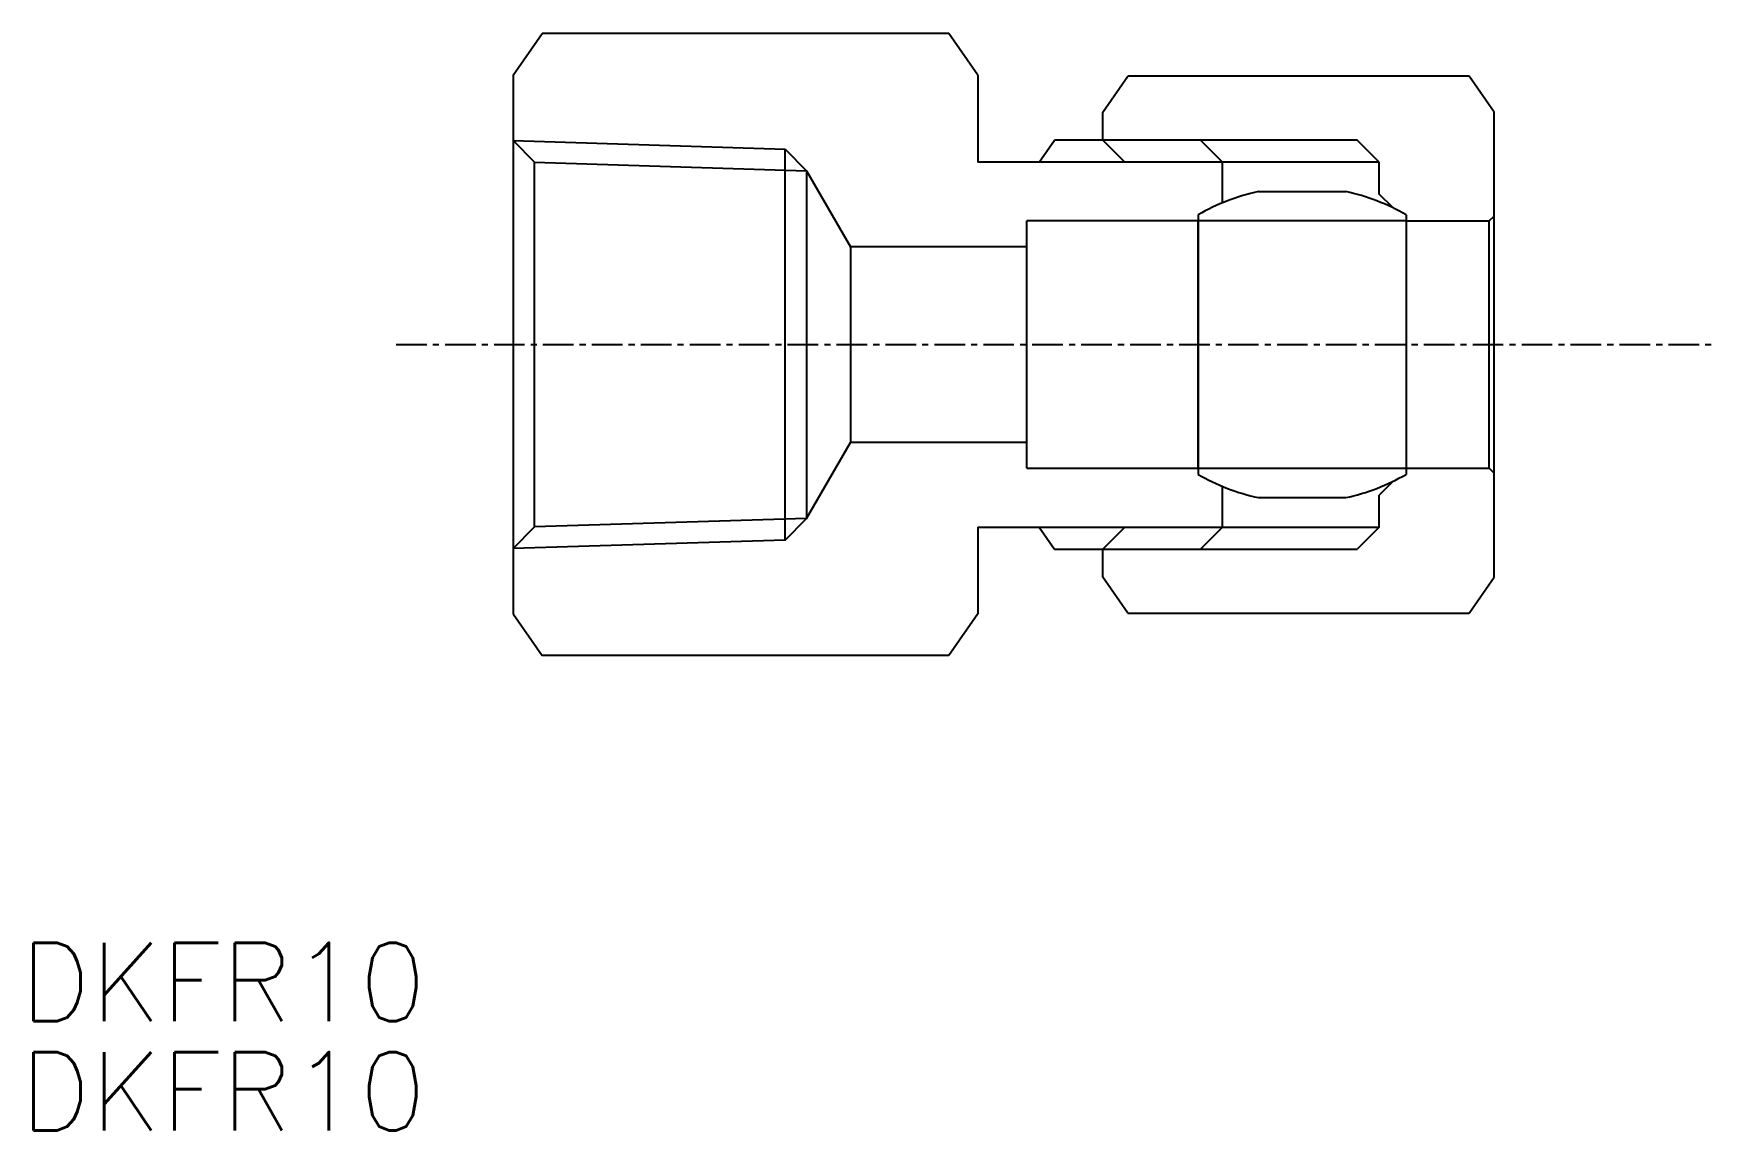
# Model space of a CAD drawing. Extents: x 91 to 159.7, y 143 to 187.8.
import ezdxf

# ---------------------------------------------------------------- set-up
doc = ezdxf.new("R2010")
doc.units = 0
doc.linetypes.add('CENTER', pattern=[2, 1.25, -0.25, 0.25, -0.25])
doc.layers.get('0').update_dxf_attribs({"linetype": 'CONTINUOUS'})
doc.layers.add('CENTER', color=1, linetype='CENTER')
doc.styles.get("Standard").update_dxf_attribs({"font": 'txt.shx', "bigfont": '@extfont2.shx'})

msp = doc.modelspace()

# ---------------------------------------------------------------- linework, layer by layer
at = {"color": 7, "linetype": 'CONTINUOUS'}
for p, q in [((110.582, 186.076), (111.773, 187.778)), ((128.39, 187.778), (111.773, 187.778)), ((129.582, 186.076), (128.39, 187.778)), ((110.582, 186.076), (110.582, 164.076)), ((129.582, 186.076), (129.582, 182.526)), ((134.682, 184.576), (135.711, 186.046)), ((149.653, 186.046), (135.711, 186.046)), ((150.682, 184.576), (149.653, 186.046)), ((134.682, 183.426), (134.682, 184.576)), ((150.682, 165.576), (150.682, 184.576)), ((132.082, 182.526), (132.712, 183.426)), ((138.682, 183.426), (132.712, 183.426)), ((145.082, 183.426), (134.682, 183.426)), ((134.682, 183.426), (135.582, 182.526)), ((139.582, 182.526), (138.682, 183.426)), ((145.982, 182.526), (145.082, 183.426)), ((110.582, 183.407), (121.698, 183.06)), ((110.582, 183.407), (111.465, 182.523)), ((121.698, 183.06), (122.582, 182.176)), ((122.582, 182.176), (122.582, 167.976)), ((122.582, 182.176), (124.372, 179.076)), ((139.582, 182.526), (129.582, 182.526)), ((145.982, 182.526), (135.582, 182.526)), ((139.582, 180.869), (139.582, 182.526)), ((145.982, 181.226), (145.982, 182.526)), ((141.05, 181.326), (144.613, 181.326)), ((146.549, 180.659), (145.982, 181.226)), ((131.582, 170.026), (131.582, 180.126)), ((138.582, 180.126), (131.582, 180.126)), ((138.582, 180.376), (138.582, 169.776)), ((138.582, 170.076), (138.582, 180.176)), ((147.082, 180.126), (138.582, 180.126)), ((147.082, 180.376), (147.082, 169.776)), ((147.082, 180.126), (147.082, 170.026)), ((147.082, 180.126), (150.482, 180.126)), ((150.482, 180.126), (150.682, 180.326)), ((150.482, 170.026), (150.482, 180.126)), ((131.582, 179.076), (124.372, 179.076)), ((124.372, 179.076), (124.372, 171.076)), ((122.582, 167.976), (124.372, 171.076)), ((131.582, 171.076), (124.372, 171.076)), ((131.582, 170.026), (138.582, 170.026)), ((138.582, 170.026), (147.082, 170.026)), ((147.082, 170.026), (150.482, 170.026)), ((150.482, 170.026), (150.682, 169.826)), ((139.582, 167.626), (139.582, 169.283)), ((146.549, 169.493), (145.982, 168.926)), ((141.05, 168.826), (144.613, 168.826)), ((145.982, 167.626), (145.982, 168.926)), ((110.582, 166.745), (111.465, 167.629)), ((121.698, 167.092), (122.582, 167.976)), ((129.582, 167.626), (139.582, 167.626)), ((129.582, 167.626), (129.582, 164.076)), ((132.082, 167.626), (132.712, 166.726)), ((134.682, 166.726), (135.582, 167.626)), ((135.582, 167.626), (145.982, 167.626)), ((139.582, 167.626), (138.682, 166.726)), ((145.982, 167.626), (145.082, 166.726)), ((121.698, 167.092), (110.582, 166.745)), ((132.712, 166.726), (138.682, 166.726)), ((134.682, 166.726), (145.082, 166.726)), ((134.682, 165.576), (134.682, 166.726)), ((135.711, 164.106), (134.682, 165.576)), ((149.653, 164.106), (150.682, 165.576)), ((110.582, 164.076), (111.773, 162.374)), ((129.582, 164.076), (128.39, 162.374)), ((135.711, 164.106), (149.653, 164.106)), ((128.39, 162.374), (111.773, 162.374))]:
    msp.add_line(p, q, dxfattribs=at)
at = {"color": 3, "linetype": 'CONTINUOUS'}
for p, q in [((121.698, 167.092), (121.698, 183.06)), ((111.465, 167.629), (111.465, 182.523)), ((111.465, 182.523), (122.582, 182.176)), ((122.582, 167.976), (111.465, 167.629))]:
    msp.add_line(p, q, dxfattribs=at)
at = {"color": 7, "linetype": 'CONTINUOUS'}
for centre, start, end in [((142.832, 173.015), 102.09812, 120), ((142.832, 173.015), 60, 77.90188), ((142.832, 177.137), 240, 257.90188), ((142.832, 177.137), 282.09812, 300)]:
    msp.add_arc(centre, 8.5, start, end, dxfattribs=at)
at = {"layer": 'CENTER', "color": 1, "linetype": 'CENTER'}
msp.add_line((105.805, 175.076), (159.681, 175.076), dxfattribs=at)

# ---------------------------------------------------------------- texts
at = {"color": 7, "linetype": 'CONTINUOUS'}
for p in [(90.44, 147.443), (90.44, 142.982)]:
    msp.add_text('DKFR10', height=3.2, dxfattribs=at).set_placement(p)

doc.saveas('drawing.dxf')
